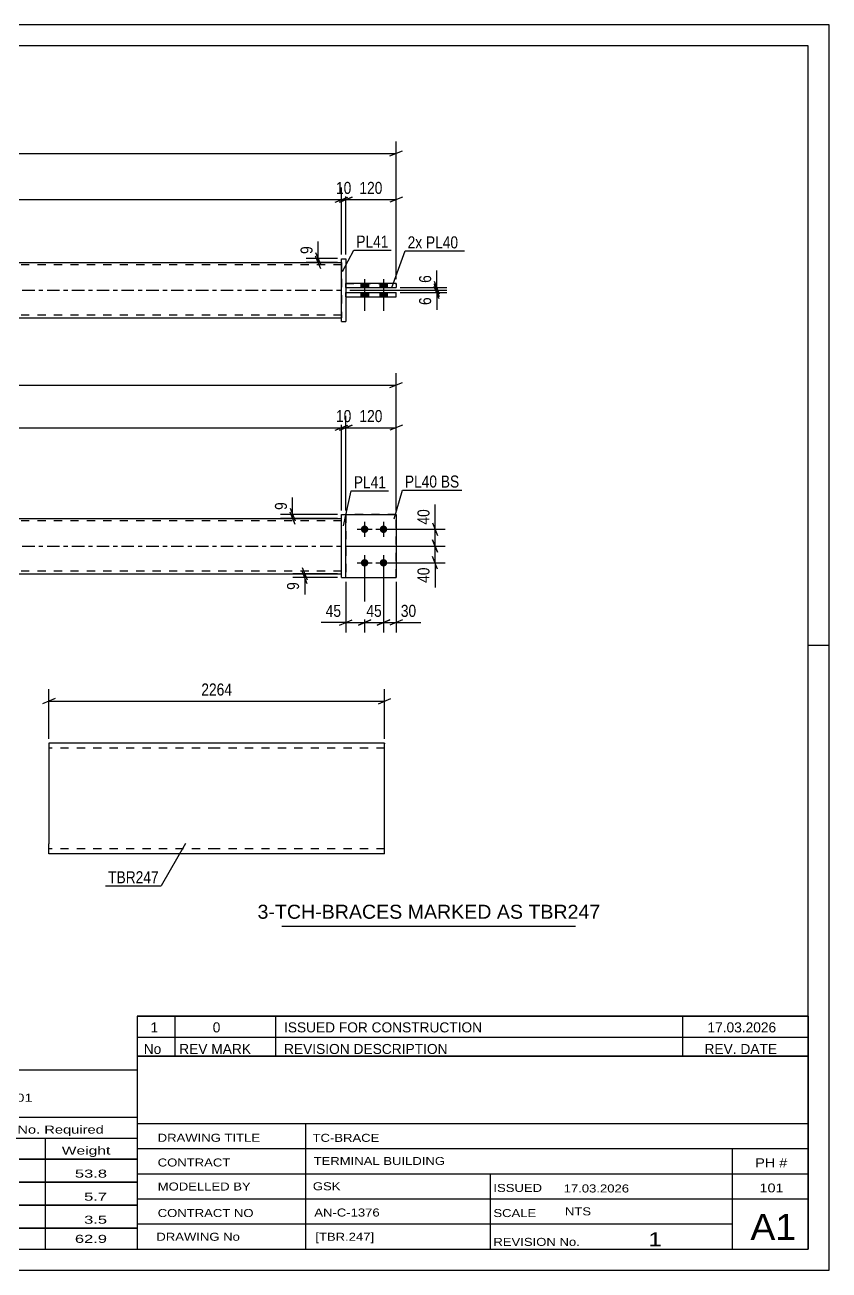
# Model space of a CAD drawing. Header units: millimetres. Extents: x 0 to 420, y 0 to 297.
# Drawn here: x 228.2 to 420, y 0 to 297 of the extents above; entities that cross this region are included whole.
import ezdxf

# ---------------------------------------------------------------- set-up
doc = ezdxf.new("R2010")
doc.units = ezdxf.units.MM
doc.linetypes.add('DXK_LINE_DOT2', pattern=[3.9198, 1.9599, -1.9599])
doc.linetypes.add('DXK_LINE_DOT3', pattern=[5.9187, 2.979, -0.9799, 0.9799, -0.9799])
doc.styles.add('Arial', font='ARIAL.TTF', dxfattribs={"height": 0.2})
doc.styles.add('Arial Narrow', font='ARIALN.TTF', dxfattribs={"height": 0.2})

# ---------------------------------------------------------------- blocks, each defined once
blk = doc.blocks.new('Unknown-582683552-1127')
at = {"color": 5, "linetype": 'Continuous'}
for p, q in [((420, 297), (0, 297)), ((420, 0), (420, 297)), ((415, 292), (5, 292)), ((415, 5), (415, 292)), ((420, 149), (415, 149)), ((5, 5), (415, 5)), ((0, 0), (420, 0))]:
    blk.add_line(p, q, dxfattribs=at)
blk = doc.blocks.new('Part-582683552-1392 - 1364')
at = {"color": 7, "linetype": 'DXK_LINE_DOT2'}
for p, q in [((316.73, 180.2), (304.73, 180.2)), ((304.73, 180.2), (304.73, 165.2)), ((316.73, 165.2), (316.73, 180.2)), ((304.73, 165.2), (316.73, 165.2))]:
    blk.add_line(p, q, dxfattribs=at)
blk = doc.blocks.new('Part-582683552-1413 - 1364')
at = {"color": 2, "linetype": 'Continuous'}
for p, q in [((303.73, 180.2), (304.73, 180.2)), ((303.73, 165.2), (303.73, 180.2)), ((304.73, 165.2), (304.73, 180.2)), ((303.73, 165.2), (303.73, 165.2)), ((303.73, 165.2), (304.73, 165.2))]:
    blk.add_line(p, q, dxfattribs=at)
at = {"color": 7, "linetype": 'DXK_LINE_DOT2'}
for p, q in [((303.73, 180.2), (304.73, 180.2)), ((303.73, 165.2), (304.73, 165.2))]:
    blk.add_line(p, q, dxfattribs=at)
blk = doc.blocks.new('Part-582683552-1397 - 1364')
at = {"color": 2, "linetype": 'Continuous'}
for p, q in [((304.73, 180.2), (316.73, 180.2)), ((316.73, 180.2), (316.73, 165.2)), ((304.73, 165.2), (316.73, 165.2))]:
    blk.add_line(p, q, dxfattribs=at)
at = {"color": 7, "linetype": 'DXK_LINE_DOT2'}
blk.add_line((304.73, 180.2), (304.73, 165.2), dxfattribs=at)
blk = doc.blocks.new('Part-582683552-1412 - 1364')
at = {"linetype": 'Continuous'}
blk.add_hatch(color=2, dxfattribs=at).paths.add_polyline_path([(157.63, 179.3), (156.83, 180.7), (158.43, 180.7)])
at = {"color": 2, "linetype": 'Continuous'}
for p, q in [((127.63, 179.3), (215.63, 179.3)), ((157.63, 179.3), (156.83, 180.7)), ((156.83, 180.7), (158.43, 180.7)), ((158.43, 180.7), (157.63, 179.3)), ((215.73, 179.3), (303.73, 179.3)), ((127.63, 166.1), (215.63, 166.1)), ((215.73, 166.1), (303.73, 166.1))]:
    blk.add_line(p, q, dxfattribs=at)
at = {"color": 7, "linetype": 'DXK_LINE_DOT2'}
for p, q in [((127.63, 166.1), (127.63, 179.3)), ((215.63, 178.7), (127.63, 178.7)), ((303.73, 178.7), (215.73, 178.7)), ((303.73, 166.1), (303.73, 179.3)), ((215.63, 166.7), (127.63, 166.7)), ((303.73, 166.7), (215.73, 166.7))]:
    blk.add_line(p, q, dxfattribs=at)
at = {"color": 7, "linetype": 'DXK_LINE_DOT3'}
for p, q in [((127.63, 172.7), (215.63, 172.7)), ((215.73, 172.7), (303.73, 172.7))]:
    blk.add_line(p, q, dxfattribs=at)
at = {"color": 2, "linetype": 'Continuous'}
blk.add_circle((157.63, 180.2), 1, dxfattribs=at)
blk = doc.blocks.new('Bolt-582683552-1425 - 1364')
at = {"linetype": 'Continuous'}
for points in [[(309.23, 177.6, -1), (309.23, 175.8, -1)], [(313.73, 177.6, -1), (313.73, 175.8, -1)], [(309.23, 169.6, -1), (309.23, 167.8, -1)], [(313.73, 169.6, -1), (313.73, 167.8, -1)]]:
    blk.add_hatch(color=1, dxfattribs=at).paths.add_polyline_path(points)
at = {"color": 1, "linetype": 'Continuous'}
for p, q in [((309.23, 178.5), (309.23, 174.9)), ((313.73, 178.5), (313.73, 174.9)), ((307.43, 176.7), (311.03, 176.7)), ((311.93, 176.7), (315.53, 176.7)), ((309.23, 170.5), (309.23, 166.9)), ((313.73, 170.5), (313.73, 166.9)), ((307.43, 168.7), (311.03, 168.7)), ((311.93, 168.7), (315.53, 168.7))]:
    blk.add_line(p, q, dxfattribs=at)
blk = doc.blocks.new('Part-582683552-1801 - 1765')
at = {"color": 2, "linetype": 'Continuous'}
for p, q in [((304.73, 234.34), (304.73, 235.34)), ((316.73, 235.34), (304.73, 235.34)), ((316.73, 235.34), (316.73, 234.34)), ((304.73, 234.34), (304.73, 234.34)), ((304.73, 234.34), (316.73, 234.34))]:
    blk.add_line(p, q, dxfattribs=at)
at = {"color": 7, "linetype": 'DXK_LINE_DOT2'}
for p, q in [((304.73, 235.34), (304.73, 235.34)), ((304.73, 235.34), (316.73, 235.34)), ((316.73, 235.34), (316.73, 235.34)), ((304.73, 234.34), (316.73, 234.34))]:
    blk.add_line(p, q, dxfattribs=at)
blk = doc.blocks.new('Bolt-582683552-1770 - 1765')
at = {"linetype": 'Continuous'}
for points in [[(310.13, 235.34), (308.33, 235.34), (308.33, 234.34), (310.13, 234.34)], [(310.13, 235.34), (308.33, 235.34), (308.33, 234.34), (310.13, 234.34)], [(314.63, 235.34), (312.83, 235.34), (312.83, 234.34), (314.63, 234.34)], [(314.63, 235.34), (312.83, 235.34), (312.83, 234.34), (314.63, 234.34)], [(310.13, 233.14), (308.33, 233.14), (308.33, 232.14), (310.13, 232.14)], [(310.13, 233.14), (308.33, 233.14), (308.33, 232.14), (310.13, 232.14)], [(314.63, 233.14), (312.83, 233.14), (312.83, 232.14), (314.63, 232.14)], [(314.63, 233.14), (312.83, 233.14), (312.83, 232.14), (314.63, 232.14)]]:
    blk.add_hatch(color=1, dxfattribs=at).paths.add_polyline_path(points)
at = {"color": 1, "linetype": 'Continuous'}
for p, q in [((308.33, 235.34), (308.33, 234.34)), ((308.33, 235.34), (308.33, 234.34)), ((309.23, 236.34), (309.23, 228.84)), ((309.23, 236.34), (309.23, 228.84)), ((310.13, 235.34), (310.13, 234.34)), ((310.13, 235.34), (310.13, 234.34)), ((312.83, 235.34), (312.83, 234.34)), ((312.83, 235.34), (312.83, 234.34)), ((313.73, 236.34), (313.73, 228.84)), ((313.73, 236.34), (313.73, 228.84)), ((314.63, 235.34), (314.63, 234.34)), ((314.63, 235.34), (314.63, 234.34)), ((308.33, 233.14), (308.33, 232.14)), ((308.33, 233.14), (308.33, 232.14)), ((310.13, 233.14), (310.13, 232.14)), ((310.13, 233.14), (310.13, 232.14)), ((312.83, 233.14), (312.83, 232.14)), ((312.83, 233.14), (312.83, 232.14)), ((314.63, 233.14), (314.63, 232.14)), ((314.63, 233.14), (314.63, 232.14))]:
    blk.add_line(p, q, dxfattribs=at)
blk = doc.blocks.new('Part-582683552-1796 - 1765')
at = {"color": 2, "linetype": 'Continuous'}
for p, q in [((303.73, 241.24), (303.73, 241.24)), ((303.73, 226.24), (303.73, 241.24)), ((303.73, 241.24), (304.73, 241.24)), ((304.73, 241.24), (304.73, 241.24)), ((304.73, 241.24), (304.73, 226.24)), ((303.73, 226.24), (303.73, 226.24)), ((303.73, 226.24), (304.73, 226.24)), ((304.73, 226.24), (304.73, 226.24))]:
    blk.add_line(p, q, dxfattribs=at)
at = {"color": 7, "linetype": 'DXK_LINE_DOT2'}
for p, q in [((303.73, 241.24), (303.73, 241.24)), ((303.73, 241.24), (304.73, 241.24)), ((303.73, 226.24), (304.73, 226.24))]:
    blk.add_line(p, q, dxfattribs=at)
blk = doc.blocks.new('Part-582683552-1806 - 1765')
at = {"color": 2, "linetype": 'Continuous'}
for p, q in [((304.73, 232.14), (304.73, 233.14)), ((304.73, 233.14), (316.73, 233.14)), ((304.73, 232.14), (304.73, 232.14)), ((304.73, 232.14), (316.73, 232.14)), ((316.73, 232.14), (316.73, 233.14))]:
    blk.add_line(p, q, dxfattribs=at)
at = {"color": 7, "linetype": 'DXK_LINE_DOT2'}
for p, q in [((304.73, 233.14), (316.73, 233.14)), ((304.73, 232.14), (316.73, 232.14))]:
    blk.add_line(p, q, dxfattribs=at)
blk = doc.blocks.new('Part-582683552-1811 - 1765')
at = {"linetype": 'Continuous'}
blk.add_hatch(color=2, dxfattribs=at).paths.add_polyline_path([(157.63, 233.74), (156.83, 235.14), (158.43, 235.14)])
at = {"color": 2, "linetype": 'Continuous'}
for p, q in [((127.63, 240.34), (215.63, 240.34)), ((215.73, 240.34), (303.73, 240.34)), ((157.63, 233.74), (156.83, 235.14)), ((156.83, 235.14), (158.43, 235.14)), ((158.43, 235.14), (157.63, 233.74)), ((127.63, 227.14), (215.63, 227.14)), ((215.73, 227.14), (303.73, 227.14))]:
    blk.add_line(p, q, dxfattribs=at)
at = {"color": 7, "linetype": 'DXK_LINE_DOT2'}
for p, q in [((127.63, 227.14), (127.63, 240.34)), ((215.63, 239.74), (127.63, 239.74)), ((303.73, 239.74), (215.73, 239.74)), ((303.73, 240.34), (303.73, 227.14)), ((215.63, 227.74), (127.63, 227.74)), ((303.73, 227.74), (215.73, 227.74))]:
    blk.add_line(p, q, dxfattribs=at)
at = {"color": 7, "linetype": 'DXK_LINE_DOT3'}
for p, q in [((127.63, 233.74), (215.63, 233.74)), ((215.73, 233.74), (303.73, 233.74))]:
    blk.add_line(p, q, dxfattribs=at)
at = {"color": 2, "linetype": 'Continuous'}
blk.add_circle((157.63, 234.64), 1, dxfattribs=at)
blk = doc.blocks.new('Part-582683552-2281 - 2275')
at = {"color": 2, "linetype": 'Continuous'}
for p, q in [((273.9, 125.7), (233.9, 125.7)), ((233.9, 125.7), (233.9, 101.7)), ((314, 125.7), (274, 125.7)), ((314, 125.7), (314, 125.52)), ((314, 99.3), (314, 125.52)), ((233.9, 100.01), (233.9, 101.7)), ((233.9, 99.49), (233.9, 100.01)), ((233.9, 99.3), (233.9, 99.49)), ((273.9, 99.3), (233.9, 99.3)), ((314, 99.3), (274, 99.3))]:
    blk.add_line(p, q, dxfattribs=at)
at = {"color": 7, "linetype": 'DXK_LINE_DOT2'}
for p, q in [((273.9, 124.5), (233.9, 124.5)), ((314, 124.5), (274, 124.5)), ((233.9, 100.01), (233.9, 101.7)), ((233.9, 100.5), (233.9, 100.59)), ((233.9, 100.5), (233.9, 100.59)), ((273.9, 100.5), (233.9, 100.5)), ((233.9, 99.3), (233.9, 99.3)), ((314, 100.5), (274, 100.5)), ((314, 100.5), (314, 100.59))]:
    blk.add_line(p, q, dxfattribs=at)
blk = doc.blocks.new('StraightDimension-582683552-1557 - 1364')
at = {"color": 7, "linetype": 'Continuous'}
for p, q in [((294.33, 167.6), (295.53, 164.6)), ((295.53, 163.7), (294.33, 166.7)), ((302.73, 166.1), (292.08, 166.1)), ((302.73, 165.2), (292.08, 165.2)), ((294.93, 165.2), (294.93, 166.1))]:
    blk.add_line(p, q, dxfattribs=at)
at = {"color": 0}
blk.add_wipeout([(294.18, 164.67), (289.98, 164.67), (289.98, 161.65), (294.18, 161.65)], dxfattribs=at)
at = {"color": 7, "linetype": 'Continuous'}
blk.add_line((294.93, 165.2), (294.93, 161.12), dxfattribs=at)
blk.add_line((294.93, 165.2), (294.93, 161.12), dxfattribs=at)
at = {"color": 3, "style": 'Arial Narrow'}
blk.add_text('9', height=2.86, rotation=90.0002, dxfattribs=at).set_placement((293.58, 162.25))
blk = doc.blocks.new('StraightDimension-582683552-1489 - 1364')
at = {"color": 7, "linetype": 'Continuous'}
for p, q in [((304.73, 172.7), (328.44, 172.7)), ((325.44, 174.2), (326.64, 171.2)), ((326.04, 168.7), (326.04, 172.7)), ((326.64, 167.2), (325.44, 170.2)), ((314.73, 168.7), (328.44, 168.7))]:
    blk.add_line(p, q, dxfattribs=at)
at = {"color": 0}
blk.add_wipeout([(325.29, 168.17), (321.09, 168.17), (321.09, 163.32), (325.29, 163.32)], dxfattribs=at)
at = {"color": 7, "linetype": 'Continuous'}
blk.add_line((326.04, 168.7), (326.04, 162.79), dxfattribs=at)
blk.add_line((326.04, 168.7), (326.04, 162.79), dxfattribs=at)
at = {"color": 3, "style": 'Arial Narrow'}
blk.add_text('40', height=2.863, rotation=90.0002, dxfattribs=at).set_placement((324.69, 163.92))
blk = doc.blocks.new('StraightDimension-582683552-1692 - 1364')
at = {"color": 7, "linetype": 'Continuous'}
for p, q in [((127.63, 181.2), (127.63, 203.77)), ((303.73, 181.2), (303.73, 203.77)), ((129.13, 201.52), (126.13, 200.32)), ((127.63, 200.92), (303.73, 200.92)), ((302.23, 200.32), (305.23, 201.52))]:
    blk.add_line(p, q, dxfattribs=at)
at = {"color": 0}
blk.add_wipeout([(219.94, 201.67), (219.94, 205.87), (211.43, 205.87), (211.43, 201.67)], dxfattribs=at)
at = {"color": 3, "style": 'Arial Narrow'}
blk.add_text('2264', height=2.863, dxfattribs=at).set_placement((212.03, 202.27))
blk = doc.blocks.new('StraightDimension-582683552-1517 - 1364')
at = {"color": 7, "linetype": 'Continuous'}
for p, q in [((309.23, 167.7), (309.23, 152.06)), ((304.73, 164.2), (304.73, 152.06)), ((303.23, 153.86), (306.23, 155.06)), ((304.73, 154.46), (309.23, 154.46)), ((310.73, 155.06), (307.73, 153.86))]:
    blk.add_line(p, q, dxfattribs=at)
at = {"color": 0}
blk.add_wipeout([(304.21, 155.21), (304.21, 159.41), (299.35, 159.41), (299.35, 155.21)], dxfattribs=at)
at = {"color": 7, "linetype": 'Continuous'}
blk.add_line((304.73, 154.46), (298.83, 154.46), dxfattribs=at)
blk.add_line((304.73, 154.46), (298.83, 154.46), dxfattribs=at)
at = {"color": 3, "style": 'Arial Narrow'}
blk.add_text('45', height=2.863, dxfattribs=at).set_placement((299.95, 155.81))
blk = doc.blocks.new('StraightDimension-582683552-1533 - 1364')
at = {"color": 7, "linetype": 'Continuous'}
for p, q in [((309.23, 167.7), (309.23, 152.06)), ((313.73, 167.7), (313.73, 152.06)), ((307.73, 153.86), (310.73, 155.06)), ((309.23, 154.46), (313.73, 154.46)), ((315.23, 155.06), (312.23, 153.86))]:
    blk.add_line(p, q, dxfattribs=at)
at = {"color": 0}
blk.add_wipeout([(313.91, 155.21), (313.91, 159.41), (309.05, 159.41), (309.05, 155.21)], dxfattribs=at)
at = {"color": 3, "style": 'Arial Narrow'}
blk.add_text('45', height=2.863, dxfattribs=at).set_placement((309.65, 155.81))
blk = doc.blocks.new('StraightDimension-582683552-1459 - 1364')
at = {"color": 7, "linetype": 'Continuous'}
for p, q in [((291.45, 181.7), (292.65, 178.7)), ((302.73, 180.2), (289.2, 180.2)), ((302.73, 179.3), (289.2, 179.3)), ((292.65, 177.8), (291.45, 180.8)), ((292.05, 179.3), (292.05, 180.2))]:
    blk.add_line(p, q, dxfattribs=at)
at = {"color": 0}
blk.add_wipeout([(291.3, 183.75), (287.1, 183.75), (287.1, 180.72), (291.3, 180.72)], dxfattribs=at)
at = {"color": 7, "linetype": 'Continuous'}
blk.add_line((292.05, 180.2), (292.05, 184.28), dxfattribs=at)
blk.add_line((292.05, 180.2), (292.05, 184.28), dxfattribs=at)
at = {"color": 3, "style": 'Arial Narrow'}
blk.add_text('9', height=2.86, rotation=90.0002, dxfattribs=at).set_placement((290.7, 181.32))
blk = doc.blocks.new('StraightDimension-582683552-1470 - 1364')
at = {"color": 7, "linetype": 'Continuous'}
for p, q in [((314.73, 176.7), (328.44, 176.7)), ((325.44, 178.2), (326.64, 175.2)), ((326.04, 172.7), (326.04, 176.7)), ((304.73, 172.7), (328.44, 172.7)), ((326.64, 171.2), (325.44, 174.2))]:
    blk.add_line(p, q, dxfattribs=at)
at = {"color": 0}
blk.add_wipeout([(325.29, 182.08), (321.09, 182.08), (321.09, 177.22), (325.29, 177.22)], dxfattribs=at)
at = {"color": 7, "linetype": 'Continuous'}
blk.add_line((326.04, 176.7), (326.04, 182.6), dxfattribs=at)
blk.add_line((326.04, 176.7), (326.04, 182.6), dxfattribs=at)
at = {"color": 3, "style": 'Arial Narrow'}
blk.add_text('40', height=2.863, rotation=90.0002, dxfattribs=at).set_placement((324.69, 177.82))
blk = doc.blocks.new('StraightDimension-582683552-1543 - 1364')
at = {"color": 7, "linetype": 'Continuous'}
for p, q in [((313.73, 167.7), (313.73, 152.06)), ((316.73, 164.2), (316.73, 152.06)), ((312.23, 153.86), (315.23, 155.06)), ((313.73, 154.46), (316.73, 154.46)), ((318.23, 155.06), (315.23, 153.86))]:
    blk.add_line(p, q, dxfattribs=at)
at = {"color": 0}
blk.add_wipeout([(322.11, 155.21), (322.11, 159.41), (317.26, 159.41), (317.26, 155.21)], dxfattribs=at)
at = {"color": 7, "linetype": 'Continuous'}
blk.add_line((316.73, 154.46), (322.64, 154.46), dxfattribs=at)
blk.add_line((316.73, 154.46), (322.64, 154.46), dxfattribs=at)
at = {"color": 3, "style": 'Arial Narrow'}
blk.add_text('30', height=2.863, dxfattribs=at).set_placement((317.86, 155.81))
blk = doc.blocks.new('StraightDimension-582683552-1675 - 1364')
at = {"color": 7, "linetype": 'Continuous'}
for p, q in [((303.73, 181.2), (303.73, 203.77)), ((304.73, 181.2), (304.73, 203.77)), ((302.23, 200.32), (305.23, 201.52)), ((306.23, 201.52), (303.23, 200.32)), ((303.73, 200.92), (304.73, 200.92))]:
    blk.add_line(p, q, dxfattribs=at)
at = {"color": 0}
blk.add_wipeout([(306.66, 201.67), (306.66, 205.87), (301.8, 205.87), (301.8, 201.67)], dxfattribs=at)
at = {"color": 3, "style": 'Arial Narrow'}
blk.add_text('10', height=2.863, dxfattribs=at).set_placement((302.4, 202.27))
blk = doc.blocks.new('StraightDimension-582683552-1639 - 1364')
at = {"color": 7, "linetype": 'Continuous'}
for p, q in [((114.63, 181.2), (114.63, 213.94)), ((316.73, 181.2), (316.73, 213.94)), ((116.13, 211.69), (113.13, 210.49)), ((114.63, 211.09), (316.73, 211.09)), ((315.23, 210.49), (318.23, 211.69))]:
    blk.add_line(p, q, dxfattribs=at)
at = {"color": 0}
blk.add_wipeout([(219.94, 211.84), (219.94, 216.04), (211.43, 216.04), (211.43, 211.84)], dxfattribs=at)
at = {"color": 3, "style": 'Arial Narrow'}
blk.add_text('2524', height=2.863, dxfattribs=at).set_placement((212.03, 212.44))
blk = doc.blocks.new('StraightDimension-582683552-1653 - 1364')
at = {"color": 7, "linetype": 'Continuous'}
for p, q in [((304.73, 181.2), (304.73, 203.77)), ((316.73, 181.2), (316.73, 203.77)), ((303.23, 200.32), (306.23, 201.52)), ((304.73, 200.92), (316.73, 200.92)), ((318.23, 201.52), (315.23, 200.32))]:
    blk.add_line(p, q, dxfattribs=at)
at = {"color": 0}
blk.add_wipeout([(314.07, 201.67), (314.07, 205.87), (307.39, 205.87), (307.39, 201.67)], dxfattribs=at)
at = {"color": 3, "style": 'Arial Narrow'}
blk.add_text('120', height=2.863, dxfattribs=at).set_placement((307.99, 202.27))
blk = doc.blocks.new('StraightDimension-582683552-1865 - 1765')
at = {"color": 7, "linetype": 'Continuous'}
for p, q in [((303.23, 254.74), (306.23, 255.94)), ((304.73, 242.25), (304.73, 258.19)), ((318.23, 255.94), (315.23, 254.74)), ((316.73, 236.34), (316.73, 258.19)), ((304.73, 255.34), (316.73, 255.34))]:
    blk.add_line(p, q, dxfattribs=at)
at = {"color": 0}
blk.add_wipeout([(314.07, 256.09), (314.07, 260.29), (307.39, 260.29), (307.39, 256.09)], dxfattribs=at)
at = {"color": 3, "style": 'Arial Narrow'}
blk.add_text('120', height=2.863, dxfattribs=at).set_placement((307.99, 256.69))
blk = doc.blocks.new('StraightDimension-582683552-1855 - 1765')
at = {"color": 7, "linetype": 'Continuous'}
for p, q in [((302.23, 254.74), (305.23, 255.94)), ((306.23, 255.94), (303.23, 254.74)), ((303.73, 242.25), (303.73, 258.19)), ((304.73, 242.25), (304.73, 258.19)), ((303.73, 255.34), (304.73, 255.34))]:
    blk.add_line(p, q, dxfattribs=at)
at = {"color": 0}
blk.add_wipeout([(306.66, 256.09), (306.66, 260.29), (301.8, 260.29), (301.8, 256.09)], dxfattribs=at)
at = {"color": 3, "style": 'Arial Narrow'}
blk.add_text('10', height=2.863, dxfattribs=at).set_placement((302.4, 256.69))
blk = doc.blocks.new('StraightDimension-582683552-1814 - 1765')
at = {"color": 7, "linetype": 'Continuous'}
for p, q in [((114.63, 236.34), (114.63, 269.19)), ((316.73, 236.34), (316.73, 269.19)), ((116.13, 266.94), (113.13, 265.74)), ((114.63, 266.34), (316.73, 266.34)), ((315.23, 265.74), (318.23, 266.94))]:
    blk.add_line(p, q, dxfattribs=at)
at = {"color": 0}
blk.add_wipeout([(219.94, 267.09), (219.94, 271.29), (211.43, 271.29), (211.43, 267.09)], dxfattribs=at)
at = {"color": 3, "style": 'Arial Narrow'}
blk.add_text('2524', height=2.863, dxfattribs=at).set_placement((212.03, 267.69))
blk = doc.blocks.new('StraightDimension-582683552-1845 - 1765')
at = {"color": 7, "linetype": 'Continuous'}
for p, q in [((129.13, 255.94), (126.13, 254.74)), ((127.63, 242.24), (127.63, 258.19)), ((302.23, 254.74), (305.23, 255.94)), ((303.73, 242.24), (303.73, 258.19)), ((127.63, 255.34), (303.73, 255.34))]:
    blk.add_line(p, q, dxfattribs=at)
at = {"color": 0}
blk.add_wipeout([(219.94, 256.09), (219.94, 260.29), (211.43, 260.29), (211.43, 256.09)], dxfattribs=at)
at = {"color": 3, "style": 'Arial Narrow'}
blk.add_text('2264', height=2.863, dxfattribs=at).set_placement((212.03, 256.69))
blk = doc.blocks.new('StraightDimension-582683552-1940 - 1765')
at = {"color": 7, "linetype": 'Continuous'}
for p, q in [((325.83, 235.84), (327.03, 232.84)), ((327.03, 232.24), (325.83, 235.24)), ((305.73, 233.74), (328.83, 233.74)), ((317.73, 234.34), (328.83, 234.34)), ((326.43, 233.74), (326.43, 234.34))]:
    blk.add_line(p, q, dxfattribs=at)
at = {"color": 0}
blk.add_wipeout([(325.68, 237.9), (321.48, 237.9), (321.48, 234.87), (325.68, 234.87)], dxfattribs=at)
at = {"color": 7, "linetype": 'Continuous'}
blk.add_line((326.43, 234.34), (326.43, 238.42), dxfattribs=at)
blk.add_line((326.43, 234.34), (326.43, 238.42), dxfattribs=at)
at = {"color": 3, "style": 'Arial Narrow'}
blk.add_text('6', height=2.86, rotation=90.0002, dxfattribs=at).set_placement((325.08, 235.47))
blk = doc.blocks.new('StraightDimension-582683552-1931 - 1765')
at = {"color": 7, "linetype": 'Continuous'}
for p, q in [((325.83, 235.24), (327.03, 232.24)), ((327.03, 231.64), (325.83, 234.64)), ((305.73, 233.74), (328.83, 233.74)), ((317.73, 233.14), (328.83, 233.14)), ((326.43, 233.14), (326.43, 233.74))]:
    blk.add_line(p, q, dxfattribs=at)
at = {"color": 0}
blk.add_wipeout([(325.68, 232.62), (321.48, 232.62), (321.48, 229.59), (325.68, 229.59)], dxfattribs=at)
at = {"color": 7, "linetype": 'Continuous'}
blk.add_line((326.43, 233.14), (326.43, 229.07), dxfattribs=at)
blk.add_line((326.43, 233.14), (326.43, 229.07), dxfattribs=at)
at = {"color": 3, "style": 'Arial Narrow'}
blk.add_text('6', height=2.86, rotation=90.0002, dxfattribs=at).set_placement((325.08, 230.19))
blk = doc.blocks.new('StraightDimension-582683552-1950 - 1765')
at = {"color": 7, "linetype": 'Continuous'}
for p, q in [((302.73, 241.25), (295.3, 241.25)), ((297.55, 242.75), (298.75, 239.75)), ((298.75, 238.84), (297.55, 241.84)), ((298.15, 240.34), (298.15, 241.25)), ((302.73, 240.34), (295.3, 240.34))]:
    blk.add_line(p, q, dxfattribs=at)
at = {"color": 0}
blk.add_wipeout([(297.4, 244.8), (293.2, 244.8), (293.2, 241.77), (297.4, 241.77)], dxfattribs=at)
at = {"color": 7, "linetype": 'Continuous'}
blk.add_line((298.15, 241.25), (298.15, 245.32), dxfattribs=at)
blk.add_line((298.15, 241.25), (298.15, 245.32), dxfattribs=at)
at = {"color": 3, "style": 'Arial Narrow'}
blk.add_text('9', height=2.86, rotation=90.0002, dxfattribs=at).set_placement((296.8, 242.37))
blk = doc.blocks.new('StraightDimension-582683552-2286 - 2275')
at = {"color": 7, "linetype": 'Continuous'}
for p, q in [((233.9, 126.7), (233.9, 138.55)), ((314, 126.7), (314, 138.55)), ((235.4, 136.3), (232.4, 135.1)), ((233.9, 135.7), (314, 135.7)), ((312.5, 135.1), (315.5, 136.3))]:
    blk.add_line(p, q, dxfattribs=at)
at = {"color": 0}
blk.add_wipeout([(278.2, 136.45), (278.2, 140.65), (269.69, 140.65), (269.69, 136.45)], dxfattribs=at)
at = {"color": 3, "style": 'Arial Narrow'}
blk.add_text('2264', height=2.863, dxfattribs=at).set_placement((270.29, 137.05))
blk = doc.blocks.new('Unknown-582683552-4058')
at = {"color": 7, "linetype": 'Continuous'}
for p, q in [((95, 47.75), (255, 47.75)), ((95, 36.5), (95, 47.75)), ((255, 47.75), (255, 36.5)), ((95, 36.5), (255, 36.5)), ((95, 36.5), (95, 31.5)), ((255, 36.5), (255, 31.5)), ((95, 31.5), (255, 31.5)), ((95, 31.5), (95, 26.5)), ((119, 31.5), (119, 26.5)), ((154.5, 31.5), (154.5, 26.5)), ((180.5, 31.5), (180.5, 26.5)), ((193.5, 31.5), (193.5, 26.5)), ((211, 31.5), (211, 26.5)), ((233, 31.5), (233, 26.5)), ((255, 31.5), (255, 26.5)), ((95, 26.5), (255, 26.5)), ((95, 26.45), (95, 21.05)), ((95, 26.45), (255, 26.45)), ((119, 26.5), (119, 21)), ((154.5, 26.5), (154.5, 21)), ((180.5, 26.5), (180.5, 21)), ((193.5, 26.5), (193.5, 21)), ((211, 26.5), (211, 21)), ((233, 26.5), (233, 21)), ((255, 26.45), (255, 21.05)), ((95, 21.05), (255, 21.05)), ((95, 20.95), (95, 15.55)), ((95, 20.95), (255, 20.95)), ((119, 21), (119, 15.5)), ((154.5, 21), (154.5, 15.5)), ((180.5, 21), (180.5, 15.5)), ((193.5, 21), (193.5, 15.5)), ((211, 21), (211, 15.5)), ((233, 21), (233, 15.5)), ((255, 20.95), (255, 15.55)), ((95, 15.55), (255, 15.55)), ((95, 15.45), (95, 10.05)), ((95, 15.45), (255, 15.45)), ((119, 15.5), (119, 10)), ((154.5, 15.5), (154.5, 10)), ((180.5, 15.5), (180.5, 10)), ((193.5, 15.5), (193.5, 10)), ((211, 15.5), (211, 10)), ((233, 15.5), (233, 10)), ((255, 15.45), (255, 10.05)), ((95, 10.05), (255, 10.05)), ((95, 10), (255, 10)), ((95, 10), (95, 5)), ((211, 10), (211, 5)), ((233, 10), (233, 5)), ((255, 10), (255, 5)), ((95, 5), (255, 5))]:
    blk.add_line(p, q, dxfattribs=at)
at = {"color": 7, "style": 'Arial Narrow'}
for s, height, width, p in [('GENERAL NOTES & WELD DETAILS :', 2.8633, 1.4, (96.15, 40.06)), ('REFER TYP DRAWING TYP-01', 1.9089, 1.6, (179.7, 40.16)), ("MATERIAL LIST FOR ASSEMBLY MK'D", 1.9089, 1.6, (96.15, 32.56)), ('TBR247', 1.909, 1.794707, (187.59, 32.47)), ('3', 1.91, 1.794707, (217.08, 32.56)), ('No. Required', 1.9089, 1.6, (226.41, 32.56)), ('Mark', 1.909, 1.7, (96.34, 27.5)), ('Profile', 1.909, 1.7, (129.41, 27.5)), ('Material', 1.909, 1.7, (159.54, 27.56)), ('No.', 1.909, 1.7, (184.5, 27.56)), ('Length', 1.909, 1.7, (195, 27.56)), ('Area', 1.909, 1.7, (217.5, 27.56)), ('Weight', 1.909, 1.7, (237, 27.56))]:
    blk.add_text(s, height=height, dxfattribs=dict(at, width=width)).set_placement(p)
at = {"color": 7, "linetype": 'Continuous', "style": 'Arial Narrow'}
for s, height, width, p in [('TBR247', 1.909, 1.794707, (96.5, 22.06)), ('SHS132*6', 1.909, 1.794707, (121, 22.06)), ('E350', 1.909, 1.794707, (160.74, 22.06)), ('1', 1.91, 1.794707, (184.86, 22.06)), ('2264', 1.909, 1.794707, (197.58, 22.06)), ('1.2', 1.909, 1.794707, (221.32, 22.06)), ('53.8', 1.909, 1.794707, (240.14, 22.06)), ('PL40', 1.909, 1.794707, (96.5, 16.56)), ('PL10*120', 1.909, 1.794707, (121, 16.56)), ('E350', 1.909, 1.794707, (160.74, 16.56)), ('4', 1.91, 1.794707, (184.86, 16.56)), ('150', 1.909, 1.794707, (199.77, 16.56)), ('0.0', 1.909, 1.794707, (221.32, 16.56)), ('5.7', 1.909, 1.794707, (242.33, 16.56)), ('PL41', 1.909, 1.794707, (96.5, 11.06)), ('PL10*150', 1.909, 1.794707, (121, 11.06)), ('E350', 1.909, 1.794707, (160.74, 11.06)), ('2', 1.91, 1.794707, (184.86, 11.06)), ('150', 1.909, 1.794707, (199.77, 11.06)), ('0.1', 1.909, 1.794707, (221.32, 11.06)), ('3.5', 1.909, 1.794707, (242.33, 11.06)), ('Total', 1.909, 1.7, (197.33, 6.5)), ('1.5', 1.909, 1.794707, (220.83, 6.5)), ('62.9', 1.909, 1.794707, (240.14, 6.5))]:
    blk.add_text(s, height=height, dxfattribs=dict(at, width=width)).set_placement(p)
blk = doc.blocks.new('Unknown-582683552-4056')
at = {"color": 7, "linetype": 'Continuous'}
for p, q in [((255, 51.05), (255, 5)), ((255, 51.05), (415, 51.05)), ((415, 51), (415, 5)), ((255, 35), (415, 35)), ((295.14, 35), (295.14, 5)), ((255, 29), (415, 29)), ((397, 5.05), (397, 29.05)), ((255, 23), (415, 23)), ((339.14, 23), (339.14, 5)), ((255, 17), (415, 17)), ((255, 11), (397, 11)), ((255, 5), (415, 5))]:
    blk.add_line(p, q, dxfattribs=at)
at = {"color": 7, "style": 'Arial Narrow'}
for s, height, width, p in [('DRAWING TITLE', 1.9089, 1.425378, (259.88, 30.61)), ('TC-BRACE', 1.909, 1.425378, (296.81, 30.59)), ('TERMINAL BUILDING', 1.9089, 1.425378, (297.06, 25.07)), ('CONTRACT', 1.909, 1.425378, (259.88, 24.71)), ('MODELLED BY', 1.9089, 1.425378, (259.88, 18.98)), ('GSK', 1.909, 1.425378, (296.88, 19.04)), ('ISSUED', 1.909, 1.425378, (339.94, 18.64)), ('17.03.2026', 1.909, 1.425378, (356.69, 18.52)), ('CONTRACT NO', 1.9089, 1.425378, (259.88, 12.66)), ('AN-C-1376', 1.909, 1.425378, (297.23, 12.78)), ('SCALE', 1.909, 1.425378, (339.94, 12.65)), ('A1', 6.204, 1.25, (401.24, 7.2)), ('DRAWING No', 1.909, 1.425378, (259.56, 7)), ('[TBR.247]', 1.909, 1.425378, (297.46, 6.99)), ('1', 3.34, 1.5, (376.91, 5.68)), ('REVISION No.', 1.9089, 1.425378, (339.94, 5.77))]:
    blk.add_text(s, height=height, dxfattribs=dict(at, width=width)).set_placement(p)
at = {"color": 7, "linetype": 'Continuous', "style": 'Arial Narrow'}
for s, height, width, p in [('PH #', 2.1, 1.42538, (402.4, 24.55)), ('101', 2.1, 1.42538, (403.41, 18.55)), ('NTS', 1.909, 1.425378, (357, 13.05))]:
    blk.add_text(s, height=height, dxfattribs=dict(at, width=width)).set_placement(p)
blk = doc.blocks.new('Unknown-582683552-4057')
at = {"color": 7, "linetype": 'Continuous'}
for p, q in [((255, 60.55), (415, 60.55)), ((415, 60.55), (255, 60.55)), ((255, 60.55), (255, 55.55)), ((264, 60.55), (264, 55.55)), ((288, 60.55), (288, 55.55)), ((385, 60.55), (385, 55.55)), ((415, 60.55), (415, 55.55)), ((255, 55.55), (415, 55.55)), ((255, 55.55), (255, 51.05)), ((255, 55.55), (415, 55.55)), ((264, 55.55), (264, 51.05)), ((288, 55.55), (288, 51.05)), ((385, 55.55), (385, 51.05)), ((415, 55.55), (415, 51.05)), ((415, 51.05), (255, 51.05))]:
    blk.add_line(p, q, dxfattribs=at)
at = {"color": 7, "linetype": 'Continuous', "style": 'Arial Narrow'}
for s, height, width, p in [('1', 2.39, 1.196471, (258.16, 56.7)), ('0', 2.39, 1.196471, (273, 56.7)), ('ISSUED FOR CONSTRUCTION', 2.3861, 1.196471, (290, 56.7)), ('17.03.2026', 2.386, 1.196471, (391, 56.7)), ('No', 2.386, 1.2, (256.54, 51.55)), ('REV MARK', 2.386, 1.2, (265, 51.55)), ('REVISION DESCRIPTION', 2.3861, 1.2, (290, 51.55)), ('REV. DATE', 2.386, 1.2, (390.28, 51.55))]:
    blk.add_text(s, height=height, dxfattribs=dict(at, width=width)).set_placement(p)
blk = doc.blocks.new('Unknown-582683552-4059')
at = {"color": 7, "linetype": 'Continuous'}
blk.add_line((289.5, 82.05), (359.5, 82.05), dxfattribs=at)
at = {"color": 7, "style": 'Arial'}
blk.add_text('3-TCH-BRACES MARKED AS TBR247', height=3.3428, dxfattribs=at).set_placement((283.69, 83.8))
blk = doc.blocks.new('MarkSet-582683552-1756 - 1364')
at = {"color": 0}
blk.add_wipeout([(326.5, 186.65), (326.5, 189.65), (318.83, 189.65), (318.83, 186.65)], dxfattribs=at)
blk.add_wipeout([(326.5, 186.65), (326.5, 189.65), (318.83, 189.65), (318.83, 186.65)], dxfattribs=at)
at = {"color": 30, "linetype": 'Continuous'}
blk.add_line((316.26, 179.17), (318.23, 186.05), dxfattribs=at)
at = {"color": 0}
blk.add_wipeout([(331.78, 186.65), (331.78, 189.65), (327.4, 189.65), (327.4, 186.65)], dxfattribs=at)
blk.add_wipeout([(331.78, 186.65), (331.78, 189.65), (327.4, 189.65), (327.4, 186.65)], dxfattribs=at)
at = {"color": 30, "linetype": 'Continuous'}
blk.add_line((318.23, 186.05), (332.38, 186.05), dxfattribs=at)
at = {"color": 3, "style": 'Arial Narrow'}
for s, p in [('PL40', (318.83, 186.65)), ('BS', (327.4, 186.65))]:
    blk.add_text(s, height=2.863, dxfattribs=at).set_placement(p)
blk = doc.blocks.new('Mark-582683552-3866 - 1364')
at = {"color": 0}
blk.add_wipeout([(314.32, 186.5), (314.32, 189.5), (306.64, 189.5), (306.64, 186.5)], dxfattribs=at)
blk.add_wipeout([(314.32, 186.5), (314.32, 189.5), (306.64, 189.5), (306.64, 186.5)], dxfattribs=at)
at = {"color": 30, "linetype": 'Continuous'}
for p, q in [((304.19, 177.54), (306.04, 185.9)), ((306.04, 185.9), (314.92, 185.9))]:
    blk.add_line(p, q, dxfattribs=at)
at = {"color": 3, "style": 'Arial Narrow'}
blk.add_text('PL41', height=2.863, dxfattribs=at).set_placement((306.64, 186.5))
blk = doc.blocks.new('MarkSet-582683552-1988 - 1765')
at = {"color": 0}
blk.add_wipeout([(322.95, 243.7), (322.95, 246.7), (319.48, 246.7), (319.48, 243.7)], dxfattribs=at)
blk.add_wipeout([(322.95, 243.7), (322.95, 246.7), (319.48, 246.7), (319.48, 243.7)], dxfattribs=at)
at = {"color": 30, "linetype": 'Continuous'}
blk.add_line((315.72, 234.36), (318.88, 243.1), dxfattribs=at)
at = {"color": 0}
blk.add_wipeout([(331.53, 243.7), (331.53, 246.7), (323.85, 246.7), (323.85, 243.7)], dxfattribs=at)
blk.add_wipeout([(331.53, 243.7), (331.53, 246.7), (323.85, 246.7), (323.85, 243.7)], dxfattribs=at)
at = {"color": 30, "linetype": 'Continuous'}
blk.add_line((318.88, 243.1), (333.03, 243.1), dxfattribs=at)
at = {"color": 3, "style": 'Arial Narrow'}
for s, p in [('2x', (319.48, 243.7)), ('PL40', (323.85, 243.7))]:
    blk.add_text(s, height=2.863, dxfattribs=at).set_placement(p)
blk = doc.blocks.new('Mark-582683552-1792 - 1765')
at = {"color": 0}
blk.add_wipeout([(314.93, 243.9), (314.93, 246.9), (307.25, 246.9), (307.25, 243.9)], dxfattribs=at)
blk.add_wipeout([(314.93, 243.9), (314.93, 246.9), (307.25, 246.9), (307.25, 243.9)], dxfattribs=at)
at = {"color": 30, "linetype": 'Continuous'}
for p, q in [((303.96, 238.22), (306.65, 243.3)), ((306.65, 243.3), (315.53, 243.3))]:
    blk.add_line(p, q, dxfattribs=at)
at = {"color": 3, "style": 'Arial Narrow'}
blk.add_text('PL41', height=2.863, dxfattribs=at).set_placement((307.25, 243.9))
blk = doc.blocks.new('Mark-582683552-2277 - 2275')
at = {"color": 0}
blk.add_wipeout([(260.12, 92.27), (260.12, 95.27), (248.06, 95.27), (248.06, 92.27)], dxfattribs=at)
blk.add_wipeout([(260.12, 92.27), (260.12, 95.27), (248.06, 95.27), (248.06, 92.27)], dxfattribs=at)
at = {"color": 30, "linetype": 'Continuous'}
for p in [(266.54, 101.74), (247.46, 91.67)]:
    blk.add_line(p, (260.72, 91.67), dxfattribs=at)
at = {"color": 3, "style": 'Arial Narrow'}
blk.add_text('TBR247', height=2.863, dxfattribs=at).set_placement((248.06, 92.27))

msp = doc.modelspace()

# ---------------------------------------------------------------- block references
for name in ['Unknown-582683552-1127', 'Part-582683552-1796 - 1765', 'Part-582683552-1811 - 1765', 'Part-582683552-1801 - 1765', 'Bolt-582683552-1770 - 1765', 'Part-582683552-1806 - 1765', 'Part-582683552-1412 - 1364', 'Part-582683552-1413 - 1364', 'Part-582683552-1392 - 1364', 'Part-582683552-1397 - 1364', 'Bolt-582683552-1425 - 1364', 'Part-582683552-2281 - 2275', 'Unknown-582683552-4059', 'Unknown-582683552-4057', 'Unknown-582683552-4056', 'Unknown-582683552-4058']:
    msp.add_blockref(name, (0, 0))

# ---------------------------------------------------------------- next in the draw order: block references
for name in ['StraightDimension-582683552-1865 - 1765', 'StraightDimension-582683552-1692 - 1364', 'StraightDimension-582683552-1489 - 1364', 'StraightDimension-582683552-1557 - 1364', 'StraightDimension-582683552-2286 - 2275', 'Mark-582683552-2277 - 2275']:
    msp.add_blockref(name, (0, 0))

# ---------------------------------------------------------------- next in the draw order: block references
for name in ['StraightDimension-582683552-1855 - 1765', 'StraightDimension-582683552-1459 - 1364', 'StraightDimension-582683552-1470 - 1364', 'StraightDimension-582683552-1517 - 1364']:
    msp.add_blockref(name, (0, 0))

# ---------------------------------------------------------------- next in the draw order: block references
for name in ['StraightDimension-582683552-1814 - 1765', 'StraightDimension-582683552-1675 - 1364', 'StraightDimension-582683552-1533 - 1364']:
    msp.add_blockref(name, (0, 0))

# ---------------------------------------------------------------- next in the draw order: block references
for name in ['StraightDimension-582683552-1845 - 1765', 'StraightDimension-582683552-1940 - 1765', 'StraightDimension-582683552-1639 - 1364', 'StraightDimension-582683552-1543 - 1364']:
    msp.add_blockref(name, (0, 0))

# ---------------------------------------------------------------- next in the draw order: block references
for name in ['StraightDimension-582683552-1950 - 1765', 'StraightDimension-582683552-1931 - 1765', 'StraightDimension-582683552-1653 - 1364']:
    msp.add_blockref(name, (0, 0))

# ---------------------------------------------------------------- next in the draw order: block references
for name in ['MarkSet-582683552-1988 - 1765', 'MarkSet-582683552-1756 - 1364']:
    msp.add_blockref(name, (0, 0))

# ---------------------------------------------------------------- next in the draw order: block references
for name in ['Mark-582683552-1792 - 1765', 'Mark-582683552-3866 - 1364']:
    msp.add_blockref(name, (0, 0))

doc.saveas('drawing.dxf')
